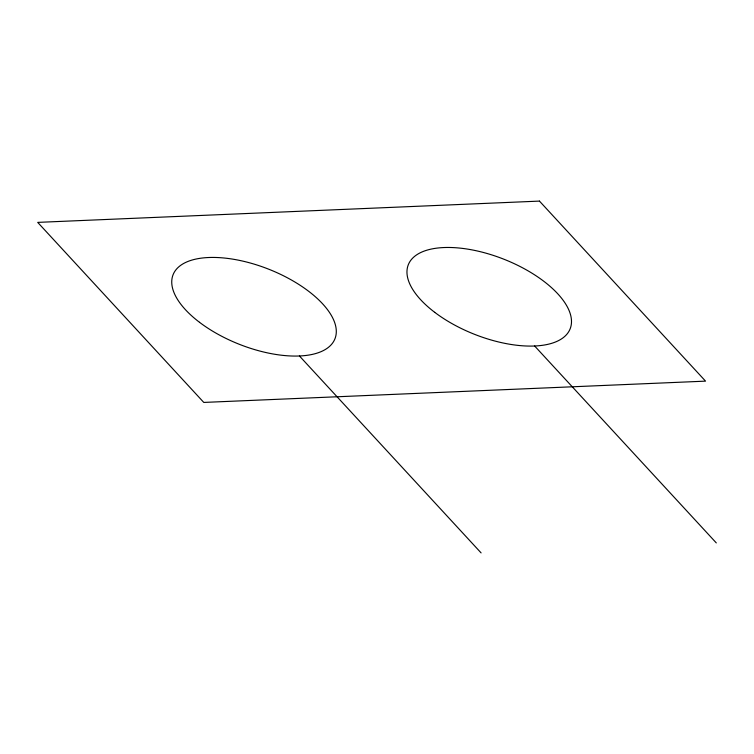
<?xml version="1.0" encoding="UTF-8"?>
<svg xmlns="http://www.w3.org/2000/svg" width="754" height="754" viewBox="0 0 754 754"><rect width="100%" height="100%" fill="white"/><g stroke="black" fill="none" stroke-linecap="round" stroke-linejoin="round"><path stroke-width="1.13" d="M534.643 346.001L716.3 542.918M299.442 355.982L481.099 552.899M539.459 201.101L37.7 222.383L203.787 402.429L705.546 381.138L539.459 201.101M199.518 322.307A87.03 40.32 21.6 0 0 334.644 339.507A87.03 40.32 21.6 0 0 227.915 258.443A87.03 40.32 21.6 0 0 199.518 322.307M434.719 312.326A87.03 40.32 21.6 0 0 569.845 329.526A87.03 40.32 21.6 0 0 463.107 248.471A87.03 40.32 21.6 0 0 434.719 312.326"/></g></svg>
